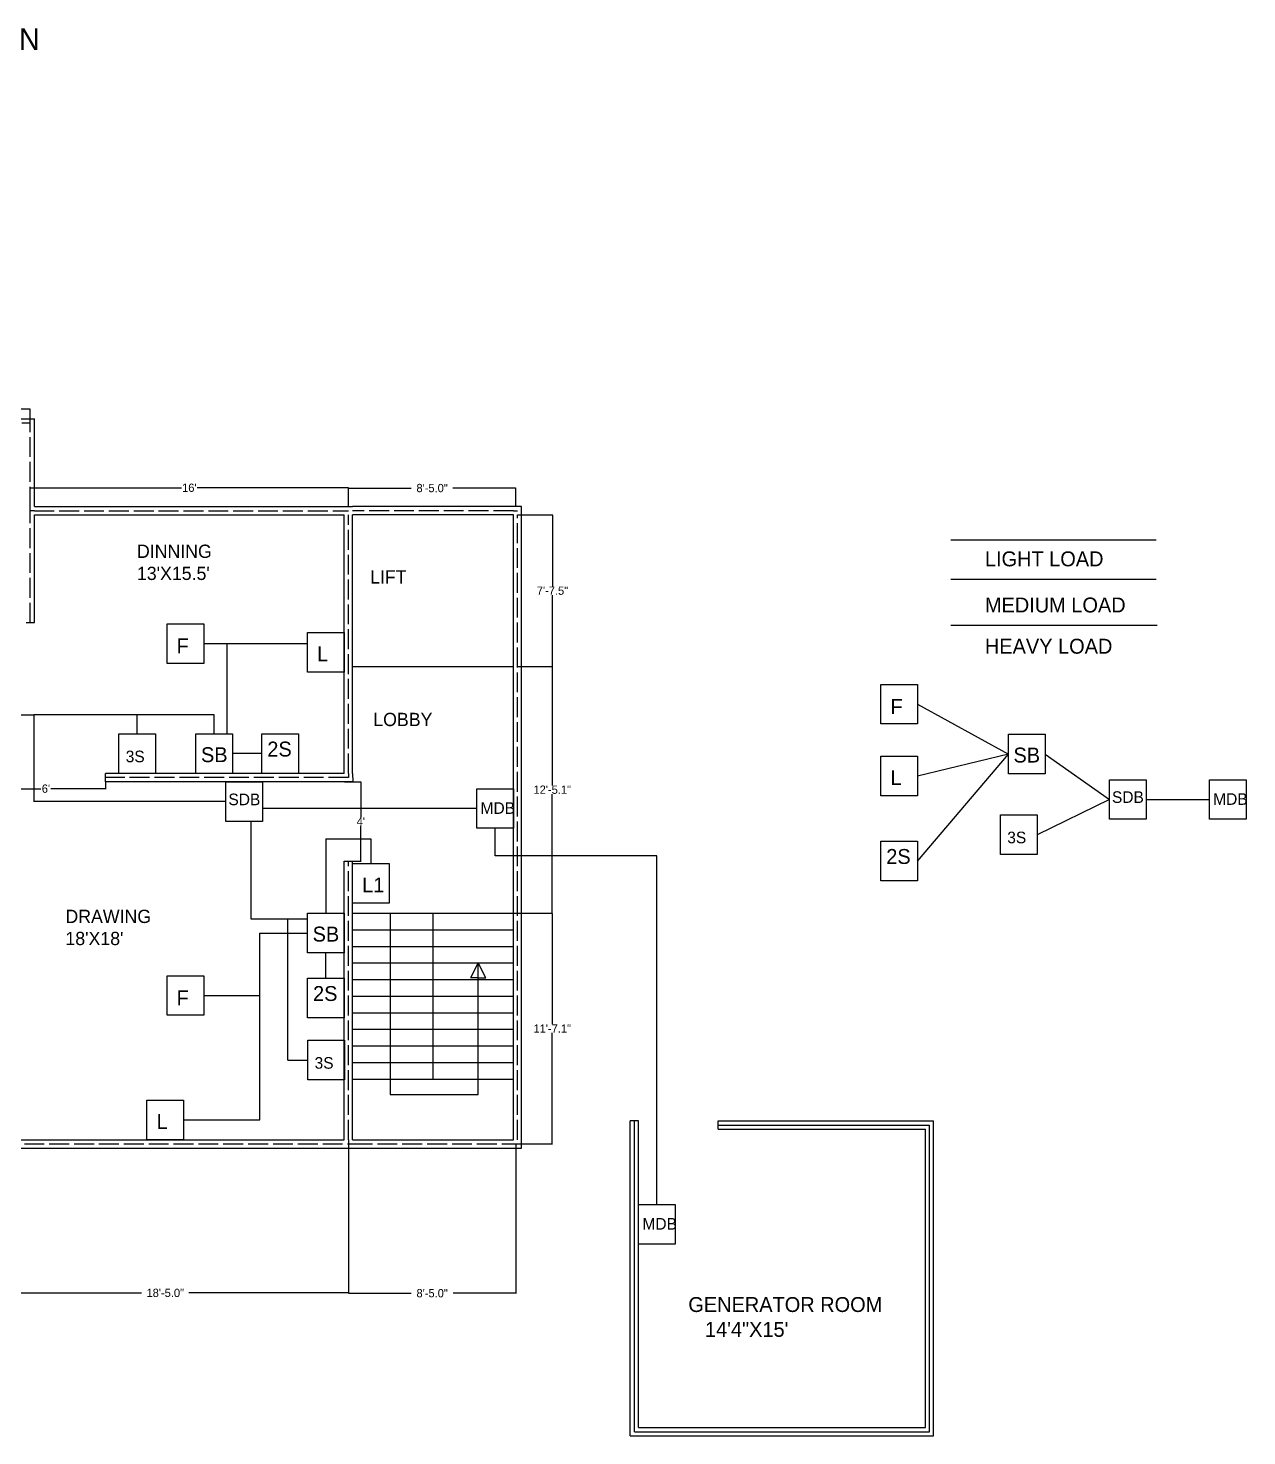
# Model space of a CAD drawing. Header units: inches. Extents: x -538 to 1182, y -126 to 817.
# Drawn here: x 446 to 1182, y -126 to 723 of the extents above; entities that cross this region are included whole.
import ezdxf

# ---------------------------------------------------------------- set-up
doc = ezdxf.new("R2010")
doc.units = ezdxf.units.IN
doc.header["$MEASUREMENT"] = 0
doc.linetypes.add('ACAD_ISO02W100', pattern=[15, 12, -3])
doc.layers.add('Layer1', color=170, linetype='Continuous')
doc.dimstyles.get("Standard").update_dxf_attribs({"dimtxt": 5, "dimasz": 0.18, "dimexe": 0.18, "dimexo": 0.0625, "dimgap": 0.09, "dimtad": 0, "dimtih": 1, "dimtoh": 1, "dimdec": 1, "dimzin": 0, "dimdsep": 46, "dimlunit": 3, "dimtxsty": 'Standard', "dimcen": 0.09, "dimaunit": 1, "dimadec": 0, "dimazin": 0, "dimtfac": 1, "dimtdec": 1, "dimtofl": 0, "dimtmove": 0, "dimatfit": 3, "dimfxl": 1, "dimtolj": 1, "dimtzin": 0, "dimarcsym": 0})

# ---------------------------------------------------------------- blocks, each defined once
blk = doc.blocks.new('*D12')
at = {"color": 0, "lineweight": -2}
for p, q in [((639.49, 49.95), (639.49, -40.11)), ((418.49, -39.87), (418.49, -39.75)), ((418.67, -39.93), (514.74, -39.93)), ((639.31, -39.93), (543.25, -39.93))]:
    blk.add_line(p, q, dxfattribs=at)
at = {"color": 0}
for points in [[(418.67, -39.9), (418.67, -39.96), (418.49, -39.93)], [(639.31, -39.9), (639.31, -39.96), (639.49, -39.93)]]:
    blk.add_solid(points, dxfattribs=at)
at = {"layer": 'Defpoints', "color": 0}
for p in [(639.49, 50.01), (418.49, -39.93), (418.49, -39.93)]:
    blk.add_point(p, dxfattribs=at)
at = {"color": 0, "insert": (528.99, -39.93), "char_height": 5, "attachment_point": 5}
blk.add_mtext('\\A1;18\'-5.0"', dxfattribs=at)
blk = doc.blocks.new('*D25')
at = {"color": 0, "lineweight": -2}
for p, q in [((382.49, 484.9), (382.49, 493.58)), ((382.67, 493.4), (402.4, 493.4)), ((447.31, 493.4), (427.58, 493.4)), ((447.49, 484.9), (447.49, 493.58))]:
    blk.add_line(p, q, dxfattribs=at)
at = {"color": 0}
for points in [[(382.67, 493.43), (382.67, 493.37), (382.49, 493.4)], [(447.31, 493.43), (447.31, 493.37), (447.49, 493.4)]]:
    blk.add_solid(points, dxfattribs=at)
at = {"layer": 'Defpoints', "color": 0}
for p in [(447.49, 493.4), (382.49, 484.83), (447.49, 484.83)]:
    blk.add_point(p, dxfattribs=at)
at = {"color": 0, "insert": (414.99, 493.4), "char_height": 5, "attachment_point": 5}
blk.add_mtext('\\A1;5\'-5.0"', dxfattribs=at)
blk = doc.blocks.new('*D49')
at = {"color": 0, "lineweight": -2}
for p, q in [((740.51, 49.95), (740.51, -40.29)), ((639.49, -39.99), (639.49, -40.29)), ((639.67, -40.11), (677.41, -40.11)), ((740.33, -40.11), (702.59, -40.11))]:
    blk.add_line(p, q, dxfattribs=at)
at = {"color": 0}
for points in [[(639.67, -40.08), (639.67, -40.14), (639.49, -40.11)], [(740.33, -40.08), (740.33, -40.14), (740.51, -40.11)]]:
    blk.add_solid(points, dxfattribs=at)
at = {"layer": 'Defpoints', "color": 0}
for p in [(740.51, 50.01), (639.49, -39.93), (639.49, -40.11)]:
    blk.add_point(p, dxfattribs=at)
at = {"color": 0, "insert": (690, -40.11), "char_height": 5, "attachment_point": 5}
blk.add_mtext('\\A1;8\'-5.0"', dxfattribs=at)
blk = doc.blocks.new('*D53')
at = {"color": 0, "lineweight": -2}
for p, q in [((741.55, 429.51), (762.77, 429.51)), ((762.59, 429.33), (762.59, 386.36)), ((762.59, 338.21), (762.59, 381.18)), ((741.55, 338.03), (762.77, 338.03))]:
    blk.add_line(p, q, dxfattribs=at)
at = {"color": 0}
for points in [[(762.56, 429.33), (762.62, 429.33), (762.59, 429.51)], [(762.56, 338.21), (762.62, 338.21), (762.59, 338.03)]]:
    blk.add_solid(points, dxfattribs=at)
at = {"layer": 'Defpoints', "color": 0}
for p in [(741.49, 429.51), (741.49, 338.03), (762.59, 338.03)]:
    blk.add_point(p, dxfattribs=at)
at = {"color": 0, "insert": (762.59, 383.77), "char_height": 5, "attachment_point": 5}
blk.add_mtext('\\A1;7\'-7.5"', dxfattribs=at)
blk = doc.blocks.new('*D54')
at = {"color": 0, "lineweight": -2}
for p, q in [((762.5, 338.21), (762.28, 338.21)), ((762.46, 338.03), (762.46, 266.27)), ((762.46, 189.33), (762.46, 261.09)), ((739.05, 189.15), (762.64, 189.15))]:
    blk.add_line(p, q, dxfattribs=at)
at = {"color": 0}
for points in [[(762.43, 338.03), (762.49, 338.03), (762.46, 338.21)], [(762.43, 189.33), (762.49, 189.33), (762.46, 189.15)]]:
    blk.add_solid(points, dxfattribs=at)
at = {"layer": 'Defpoints', "color": 0}
for p in [(762.56, 338.21), (738.99, 189.15), (762.46, 189.15)]:
    blk.add_point(p, dxfattribs=at)
at = {"color": 0, "insert": (762.46, 263.68), "char_height": 5, "attachment_point": 5}
blk.add_mtext('\\A1;12\'-5.1"', dxfattribs=at)
blk = doc.blocks.new('*D55')
at = {"color": 0, "lineweight": -2}
for p, q in [((762.4, 189.15), (762.28, 189.15)), ((762.46, 188.97), (762.46, 122.17)), ((762.46, 50.19), (762.46, 116.99)), ((741.55, 50.01), (762.64, 50.01))]:
    blk.add_line(p, q, dxfattribs=at)
at = {"color": 0}
for points in [[(762.43, 188.97), (762.49, 188.97), (762.46, 189.15)], [(762.43, 50.19), (762.49, 50.19), (762.46, 50.01)]]:
    blk.add_solid(points, dxfattribs=at)
at = {"layer": 'Defpoints', "color": 0}
for p in [(762.46, 189.15), (762.46, 189.15), (741.49, 50.01)]:
    blk.add_point(p, dxfattribs=at)
at = {"color": 0, "insert": (762.46, 119.58), "char_height": 5, "attachment_point": 5}
blk.add_mtext('\\A1;11\'-7.1"', dxfattribs=at)
blk = doc.blocks.new('*D61')
at = {"color": 0, "lineweight": -2}
for p, q in [((637.05, 268.51), (647.14, 268.51)), ((646.96, 268.33), (646.96, 247.1)), ((646.96, 220.69), (646.96, 241.92)), ((637.05, 220.51), (647.14, 220.51))]:
    blk.add_line(p, q, dxfattribs=at)
at = {"color": 0}
for points in [[(646.93, 268.33), (646.99, 268.33), (646.96, 268.51)], [(646.93, 220.69), (646.99, 220.69), (646.96, 220.51)]]:
    blk.add_solid(points, dxfattribs=at)
at = {"layer": 'Defpoints', "color": 0}
for p in [(636.99, 268.51), (646.96, 268.51), (636.99, 220.51)]:
    blk.add_point(p, dxfattribs=at)
at = {"color": 0, "insert": (646.96, 244.51), "char_height": 5, "attachment_point": 5}
blk.add_mtext("\\A1;4'", dxfattribs=at)
blk = doc.blocks.new('*D64')
at = {"color": 0, "lineweight": -2}
for p, q in [((639.49, 434.57), (639.49, 445.86)), ((639.67, 445.68), (677.38, 445.68)), ((740.27, 445.68), (702.56, 445.68)), ((740.45, 434.57), (740.45, 445.86))]:
    blk.add_line(p, q, dxfattribs=at)
at = {"color": 0}
for points in [[(639.67, 445.71), (639.67, 445.65), (639.49, 445.68)], [(740.27, 445.71), (740.27, 445.65), (740.45, 445.68)]]:
    blk.add_solid(points, dxfattribs=at)
at = {"layer": 'Defpoints', "color": 0}
for p in [(740.45, 445.68), (639.49, 434.51), (740.45, 434.51)]:
    blk.add_point(p, dxfattribs=at)
at = {"color": 0, "insert": (689.97, 445.68), "char_height": 5, "attachment_point": 5}
blk.add_mtext('\\A1;8\'-5.0"', dxfattribs=at)
blk = doc.blocks.new('*D66')
at = {"color": 0, "lineweight": -2}
for p, q in [((420.99, 268.45), (420.99, 264.12)), ((421.17, 264.3), (453.99, 264.3)), ((492.81, 264.3), (460, 264.3)), ((492.99, 268.45), (492.99, 264.12))]:
    blk.add_line(p, q, dxfattribs=at)
at = {"color": 0}
for points in [[(421.17, 264.33), (421.17, 264.27), (420.99, 264.3)], [(492.81, 264.33), (492.81, 264.27), (492.99, 264.3)]]:
    blk.add_solid(points, dxfattribs=at)
at = {"layer": 'Defpoints', "color": 0}
for p in [(420.99, 268.51), (420.99, 264.3), (492.99, 268.51)]:
    blk.add_point(p, dxfattribs=at)
at = {"color": 0, "insert": (456.99, 264.3), "char_height": 5, "attachment_point": 5}
blk.add_mtext("\\A1;6'", dxfattribs=at)
blk = doc.blocks.new('*D68')
at = {"color": 0, "lineweight": -2}
for p, q in [((447.49, 442.07), (447.49, 446.04)), ((447.67, 445.86), (538.82, 445.86)), ((639.31, 445.86), (548.17, 445.86)), ((639.49, 445.74), (639.49, 446.04))]:
    blk.add_line(p, q, dxfattribs=at)
at = {"color": 0}
for points in [[(447.67, 445.89), (447.67, 445.83), (447.49, 445.86)], [(639.31, 445.89), (639.31, 445.83), (639.49, 445.86)]]:
    blk.add_solid(points, dxfattribs=at)
at = {"layer": 'Defpoints', "color": 0}
for p in [(447.49, 442.01), (639.49, 445.86), (639.49, 445.68)]:
    blk.add_point(p, dxfattribs=at)
at = {"color": 0, "insert": (543.49, 445.86), "char_height": 5, "attachment_point": 5}
blk.add_mtext("\\A1;16'", dxfattribs=at)

msp = doc.modelspace()

# ---------------------------------------------------------------- linework, layer by layer
for p, q in [((379.99, 487.51), (449.99, 487.51)), ((447.49, 482.51), (447.49, 485.01)), ((449.99, 434.51), (449.99, 487.51)), ((449.99, 434.51), (641.99, 434.51)), ((449.99, 432.01), (447.49, 432.01)), ((449.99, 364.51), (449.99, 429.51)), ((449.99, 429.51), (636.99, 429.51)), ((636.99, 273.51), (636.99, 429.51)), ((641.99, 273.51), (641.99, 429.51)), ((444.99, 364.51), (449.99, 364.51)), ((492.99, 268.51), (492.99, 273.51)), ((636.99, 273.51), (492.99, 273.51)), ((639.49, 273.51), (639.49, 271.01)), ((641.99, 273.51), (642.1, 268.51)), ((642.1, 273.51), (641.99, 273.51)), ((642.1, 268.51), (492.99, 268.51)), ((642.1, 271.01), (642.05, 271.01)), ((636.99, 220.51), (641.99, 220.51)), ((636.99, 220.51), (641.99, 220.51)), ((636.99, 220.51), (641.99, 220.51)), ((636.99, 52.51), (636.99, 220.51)), ((641.99, 52.51), (641.99, 220.51)), ((809.56, -126.15), (809.56, 63.85)), ((814.56, 63.85), (809.56, 63.85)), ((812.06, 61.35), (812.06, 63.85)), ((812.06, -123.65), (812.06, 61.35)), ((814.56, 58.85), (814.56, 63.85)), ((862.56, 63.85), (992.56, 63.85)), ((862.56, 58.85), (862.56, 63.85)), ((862.56, 61.35), (990.06, 61.35)), ((990.06, -123.65), (990.06, 61.35)), ((992.56, -126.15), (992.56, 63.85)), ((420.99, 52.51), (636.99, 52.51)), ((639.49, 52.51), (639.49, 50.01)), ((814.56, -121.15), (814.56, 58.85)), ((862.56, 58.85), (987.56, 58.85)), ((987.56, -121.15), (987.56, 58.85)), ((388.88, 47.51), (641.99, 47.51)), ((809.56, -126.15), (992.56, -126.15)), ((812.06, -123.65), (990.06, -123.65)), ((814.56, -121.15), (987.56, -121.15))]:
    msp.add_line(p, q)
at = {"linetype": 'ACAD_ISO02W100'}
for p, q in [((382.49, 485.01), (447.49, 485.01)), ((447.49, 434.51), (447.49, 482.51)), ((447.49, 364.51), (447.49, 434.51)), ((449.99, 432.01), (639.49, 432.01)), ((639.49, 273.51), (639.49, 429.51)), ((639.49, 271.01), (492.99, 271.01)), ((639.49, 52.51), (639.49, 220.51)), ((353.99, 50.01), (641.99, 50.01))]:
    msp.add_line(p, q, dxfattribs=at)
at = {"color": 0}
for p, q in [((743.99, 434.51), (641.99, 434.51)), ((743.99, 47.51), (743.99, 434.51)), ((738.99, 429.51), (641.99, 429.51)), ((738.99, 432.01), (741.49, 432.01)), ((738.99, 52.51), (738.99, 429.51)), ((641.99, 338.03), (738.99, 338.03)), ((641.99, 189.15), (738.99, 189.15)), ((664.75, 189.15), (664.75, 79.89)), ((690.49, 189.15), (690.49, 89.15)), ((641.99, 179.15), (738.99, 179.15)), ((641.99, 169.15), (738.99, 169.15)), ((641.99, 159.15), (738.99, 159.15)), ((717.72, 159.15), (713.12, 150.2)), ((717.72, 79.89), (717.72, 159.15)), ((722.33, 150.2), (717.72, 159.15)), ((641.99, 149.15), (738.99, 149.15)), ((717.72, 150.2), (713.12, 150.2)), ((717.72, 150.2), (722.33, 150.2)), ((641.99, 139.15), (738.99, 139.15)), ((641.99, 129.15), (738.99, 129.15)), ((641.99, 119.15), (738.99, 119.15)), ((641.99, 109.15), (738.99, 109.15)), ((641.99, 99.15), (738.99, 99.15)), ((641.99, 89.15), (738.99, 89.15)), ((664.75, 79.89), (717.72, 79.89)), ((641.99, 52.51), (738.99, 52.51)), ((641.99, 47.51), (743.99, 47.51))]:
    msp.add_line(p, q, dxfattribs=at)
at = {"color": 0, "linetype": 'ACAD_ISO02W100'}
for p, q in [((738.99, 432.01), (641.99, 432.01)), ((741.49, 52.51), (741.49, 429.51)), ((641.99, 50.01), (741.49, 50.01))]:
    msp.add_line(p, q, dxfattribs=at)
at = {"color": 1}
for p, q in [((1002.98, 414.48), (1126.76, 414.48)), ((552.16, 351.88), (614.74, 351.88)), ((566.03, 351.88), (566.03, 297.4)), ((982.83, 315.3), (1037.69, 285.22)), ((587.29, 285.45), (569.63, 285.45)), ((1037.69, 285.22), (982.83, 271.95)), ((982.83, 220.64), (1037.69, 285.22)), ((625.92, 234.02), (625.92, 189.15)), ((625.92, 234.02), (653.05, 234.02)), ((653.05, 234.02), (653.05, 219.12)), ((586.11, 64.45), (586.11, 177.21)), ((586.11, 177.21), (614.86, 177.21)), ((625.93, 149.9), (625.93, 165.27)), ((552.16, 139.56), (586.11, 139.56)), ((540.05, 64.45), (586.11, 64.45))]:
    msp.add_line(p, q, dxfattribs=at)
at = {"color": 5}
for p, q in [((1002.98, 390.79), (1126.76, 390.79)), ((311.22, 308.91), (449.64, 308.91)), ((449.64, 308.91), (449.64, 256.4)), ((558.57, 308.91), (449.64, 308.91)), ((512, 297.4), (512, 308.91)), ((558.57, 297.4), (558.57, 308.91)), ((1059.8, 285.22), (1098.73, 257.8)), ((565.53, 256.55), (449.64, 256.55)), ((1098.73, 257.8), (1054.94, 236.56)), ((580.9, 185.67), (580.9, 244.61)), ((588.18, 185.67), (580.9, 185.67)), ((594.8, 185.67), (588.18, 185.67)), ((614.86, 185.67), (594.8, 185.67)), ((602.93, 100.56), (602.93, 185.67)), ((602.93, 100.56), (614.92, 100.56))]:
    msp.add_line(p, q, dxfattribs=at)
at = {"color": 2}
for p, q in [((1002.98, 362.96), (1127.36, 362.96)), ((1120.85, 257.8), (1158.9, 257.8)), ((716.87, 252.36), (587.65, 252.36)), ((727.93, 223.87), (727.93, 240.41)), ((817.35, 223.87), (727.93, 223.87)), ((825.6, 223.87), (817.35, 223.87)), ((825.6, 13.45), (825.6, 223.87))]:
    msp.add_line(p, q, dxfattribs=at)
for points in [[(530.04, 363.83), (552.16, 363.83), (552.16, 339.94), (530.04, 339.94)], [(614.74, 358.55), (636.85, 358.55), (636.85, 334.67), (614.74, 334.67)], [(960.71, 327.24), (982.83, 327.24), (982.83, 303.36), (960.71, 303.36)], [(500.94, 297.4), (523.06, 297.4), (523.06, 273.51), (500.94, 273.51)], [(547.51, 297.4), (569.63, 297.4), (569.63, 273.51), (547.51, 273.51)], [(587.29, 297.4), (609.41, 297.4), (609.41, 273.51), (587.29, 273.51)], [(1037.69, 297.16), (1059.8, 297.16), (1059.8, 273.28), (1037.69, 273.28)], [(960.71, 283.89), (982.83, 283.89), (982.83, 260.01), (960.71, 260.01)], [(565.53, 268.5), (587.65, 268.5), (587.65, 244.61), (565.53, 244.61)], [(716.87, 264.3), (738.99, 264.3), (738.99, 240.41), (716.87, 240.41)], [(1098.73, 269.74), (1120.85, 269.74), (1120.85, 245.85), (1098.73, 245.85)], [(1158.9, 269.74), (1181.02, 269.74), (1181.02, 245.85), (1158.9, 245.85)], [(1032.82, 248.51), (1054.94, 248.51), (1054.94, 224.62), (1032.82, 224.62)], [(960.71, 232.58), (982.83, 232.58), (982.83, 208.7), (960.71, 208.7)], [(641.99, 219.12), (664.11, 219.12), (664.11, 195.23), (641.99, 195.23)], [(614.86, 189.15), (636.98, 189.15), (636.98, 165.27), (614.86, 165.27)], [(530.04, 151.5), (552.16, 151.5), (552.16, 127.61), (530.04, 127.61)], [(614.87, 149.9), (636.99, 149.9), (636.99, 126.02), (614.87, 126.02)], [(614.92, 112.5), (637.04, 112.5), (637.04, 88.61), (614.92, 88.61)], [(517.93, 76.4), (540.05, 76.4), (540.05, 52.51), (517.93, 52.51)], [(814.54, 13.45), (836.66, 13.45), (836.66, -10.44), (814.54, -10.44)]]:
    msp.add_lwpolyline(points, close=True)

# ---------------------------------------------------------------- texts
at = {"color": 0, "insert": (207.96, 723), "char_height": 13, "width": 289.5178, "attachment_point": 1}
msp.add_mtext('NAME: RIDOY,RAYHAN KHAN\\PID: 17-34755-2', dxfattribs=at)
at = {"attachment_point": 1}
for s, insert, char_height, width in [("DINNING\\P13'X15.5'", (511.89, 411.57), 8, 98.7848), ('LIGHT LOAD', (1023.49, 407.49), 9, 147.6951), ('LIFT', (652.55, 396.07), 8, 98.7848), ('MEDIUM LOAD', (1023.49, 379.66), 9, 147.6951), ('HEAVY LOAD', (1023.49, 354.78), 9, 147.6951), ('LOBBY', (654.48, 310.09), 8, 98.7848), ('GENERATOR ROOM\\P   14\'4"X15\'', (844.56, -42.42), 9, 147.6951)]:
    msp.add_mtext(s, dxfattribs=dict(at, insert=insert, char_height=char_height, width=width))
at = {"layer": 'Defpoints', "color": 0, "insert": (468.74, 191.28), "char_height": 8, "width": 154.5, "attachment_point": 1}
msp.add_mtext("DRAWING\\P18'X18'", dxfattribs=at)
at = {"layer": 'Layer1', "attachment_point": 1}
for s, insert, char_height, width in [('{\\C0;F}', (535.84, 355), 9, 8.265), ('{\\C0;L}', (620.53, 350.15), 9, 8.265), ('{\\C0;F}', (966.51, 318.41), 9, 8.265), ('{\\C0;SB}', (550.54, 289.33), 9, 8.265), ('{\\C0;2S}', (590.56, 292.72), 9, 14.5975), ('{\\C0;SB}', (1040.72, 289.1), 9, 8.265), ('{\\C0;3S}', (505.11, 287.27), 7, 18.4274), ('{\\C0;L}', (966.51, 275.49), 9, 8.265), ('{\\C0;SDB}', (567.08, 261.35), 7, 8.265), ('{\\C0;MDB}', (719.2, 256.13), 7, 8.265), ('{\\C0;SDB}', (1100.15, 262.74), 7, 8.265), ('{\\C0;MDB}', (1161.22, 261.57), 7, 8.265), ('{\\C0;3S}', (1036.98, 238.38), 7, 18.4274), ('{\\C0;2S}', (963.98, 227.91), 9, 14.5975), ('{\\C0;L1}', (647.79, 210.72), 9, 8.265), ('{\\C0;SB}', (617.89, 181.09), 9, 8.265), ('{\\C0;2S}', (618.15, 145.23), 9, 14.5975), ('{\\C0;F}', (535.84, 142.67), 9, 8.265), ('{\\C0;3S}', (619.08, 102.37), 7, 18.4274), ('{\\C0;L}', (523.73, 68), 9, 8.265), ('{\\C0;MDB}', (816.87, 5.28), 7, 8.265)]:
    msp.add_mtext(s, dxfattribs=dict(at, insert=insert, char_height=char_height, width=width))

# ---------------------------------------------------------------- dimensions: what is measured, and where the dimension line sits
at = {"color": 0}
for base, p1, p2, picture, middle in [((447.49, 493.4), (382.49, 484.83), (447.49, 484.83), '*D25', (414.99, 493.4)), ((418.49, -39.93), (639.49, 50.01), (418.49, -39.93), '*D12', (528.99, -39.93)), ((639.49, -40.11), (740.51, 50.01), (639.49, -39.93), '*D49', (690, -40.11))]:
    dim = msp.add_linear_dim(base=base, p1=p1, p2=p2, dimstyle='Standard', dxfattribs=at)
    dim.commit()
    dim.dimension.update_dxf_attribs({"geometry": picture, "text_midpoint": middle})
for base, p1, p2, picture, middle in [((639.49, 445.86), (447.49, 442.01), (639.49, 445.68), '*D68', (543.49, 445.86)), ((740.45, 445.68), (639.49, 434.51), (740.45, 434.51), '*D64', (689.97, 445.68)), ((420.99, 264.3), (492.99, 268.51), (420.99, 268.51), '*D66', (456.99, 264.3))]:
    dim = msp.add_linear_dim(base=base, p1=p1, p2=p2, dimstyle='Standard')
    dim.commit()
    dim.dimension.update_dxf_attribs({"geometry": picture, "text_midpoint": middle})
for base, p1, p2, picture, middle in [((762.59, 338.03), (741.49, 429.51), (741.49, 338.03), '*D53', (762.59, 383.77)), ((762.46, 189.15), (762.56, 338.21), (738.99, 189.15), '*D54', (762.46, 263.68)), ((762.46, 189.15), (741.49, 50.01), (762.46, 189.15), '*D55', (762.46, 119.58))]:
    dim = msp.add_linear_dim(base=base, p1=p1, p2=p2, angle=90, dimstyle='Standard', dxfattribs=at)
    dim.commit()
    dim.dimension.update_dxf_attribs({"geometry": picture, "text_midpoint": middle})
dim = msp.add_linear_dim(base=(646.96, 268.51), p1=(636.99, 220.51), p2=(636.99, 268.51), angle=90, dimstyle='Standard')
dim.commit()
dim.dimension.update_dxf_attribs({"geometry": '*D61', "text_midpoint": (646.96, 244.51)})

doc.saveas('drawing.dxf')
